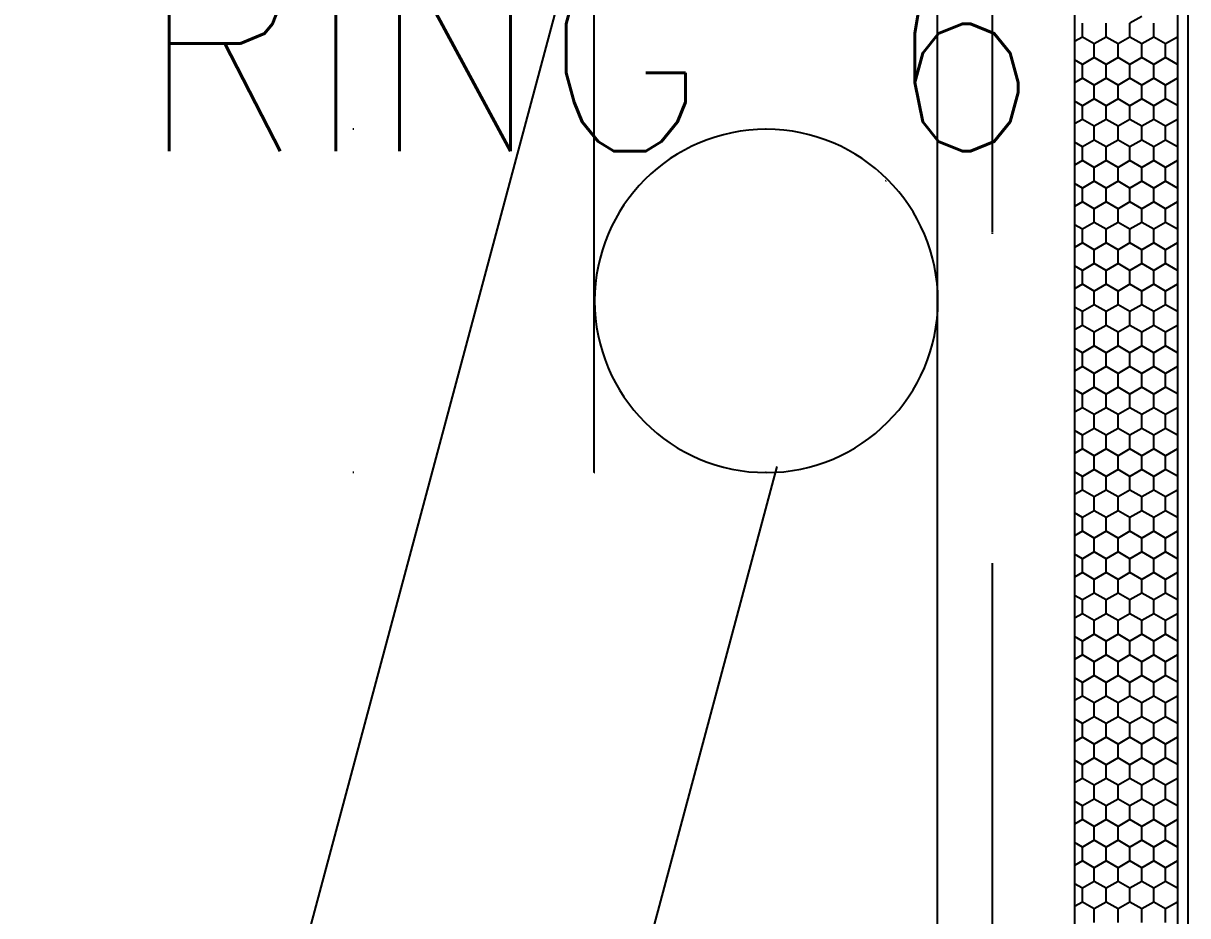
# Model space of a CAD drawing. Extents: x -1029 to 10077, y -1395 to 3524.
# Drawn here: x 943.9 to 1113.5, y -239.5 to -109.5 of the extents above; entities that cross this region are included whole.
import ezdxf
from ezdxf.enums import TextEntityAlignment as Align

# ---------------------------------------------------------------- set-up
doc = ezdxf.new("R2010")
doc.units = 0
doc.header["$LTSCALE"] = 60
doc.header["$MEASUREMENT"] = 0
for name, pattern in [('A01$0$D1_Achse', [2.3, 0, -0.8, 1.5, 0]), ('A01$0$D1_Punkt 1mm', [1, 0, -1]), ('A01$0$D1_Strich 6_2mm Terrain', [8, 6, -2]), ('A01$0$D1_Strich x_1mm', [7, 6, -1])]:
    doc.linetypes.add(name, pattern=pattern)
doc.layers.get('0').update_dxf_attribs({"linetype": 'CONTINUOUS'})
for name, color, linetype in [('A01$0$D1_01 Fassadenelemente', 7, 'CONTINUOUS'), ('A01$0$D1_09 Schraffuren', 7, 'CONTINUOUS'), ('A01$0$D1_10 Gelände', 7, 'CONTINUOUS'), ('SECO-BRAND', 240, 'CONTINUOUS'), ('SECO-BRAND_LOOP', 81, 'CONTINUOUS')]:
    doc.layers.add(name, color=color, linetype=linetype)
doc.styles.add('ROMANS', font='romans.shx', dxfattribs={"width": 0.9})

# ---------------------------------------------------------------- blocks, each defined once
blk = doc.blocks.new('SecoS-oi3')
blk.add_lwpolyline([(0.3074, 0.189), (-0.3074, 0.189), (-0.3074, -0.189), (0.3074, -0.189)], close=True)
at = {"color": 81, "style": 'ROMANS'}
blk.add_text('OI3', height=0.2, dxfattribs=at).set_placement((0, 0), align=Align.MIDDLE_CENTER)
at = {"style": 'ROMANS', "width": 0.9, "flags": 1}
for tag, p in [('PRODUKT_1', (-0.3662, -0.147)), ('PRODUKT_2', (-0.3662, -0.597)), ('TECHNIK', (-0.3662, -1.0494)), ('SECOPOS', (-0.3662, -1.5111))]:
    blk.add_attdef(tag, text='', height=0.3, dxfattribs=at).set_placement(p, align=Align.RIGHT)
at = {"color": 81, "style": 'ROMANS', "width": 0.9}
for tag, p in [('MELDERNUMMER', (0.3873, -0.131)), ('LINE_1', (0.3873, -0.5794)), ('LINE_2', (0.3873, -1.0309)), ('ZUSATZTEXT', (0.3873, -1.476))]:
    blk.add_attdef(tag, p, '', height=0.3, dxfattribs=at)
at = {"layer": 'SECO-BRAND_LOOP', "color": 7, "style": 'ROMANS', "width": 0.8, "flags": 8}
blk.add_attdef('RING', (0.3873, 0.3174), '', height=0.3, dxfattribs=at)
at = {"layer": 'SECO-BRAND_LOOP', "color": 7, "style": 'ROMANS', "width": 0.8}
blk.add_attdef('RINGNUMMER', (1.3516, 0.3174), '', height=0.3, dxfattribs=at)

msp = doc.modelspace()

# ---------------------------------------------------------------- linework, layer by layer
at = {"layer": 'A01$0$D1_01 Fassadenelemente', "color": 252, "linetype": 'Continuous'}
for p, q in [((1097, 0), (1097, -674)), ((1112, 0), (1112, -704)), ((1113.5, 0), (1113.5, -605))]:
    msp.add_line(p, q, dxfattribs=at)
at = {"layer": 'A01$0$D1_01 Fassadenelemente', "color": 252, "linetype": 'A01$0$D1_Punkt 1mm'}
msp.add_line((1027, -174.98), (1077, -124.98), dxfattribs=at)
at = {"layer": 'A01$0$D1_01 Fassadenelemente', "color": 252, "linetype": 'Continuous'}
for start, end in [(0, 180), (180, 0)]:
    msp.add_arc((1052.11, -149.98), 25, start, end, dxfattribs=at)
at = {"layer": 'A01$0$D1_09 Schraffuren', "color": 252}
for p, q in [((1106.82, -108.54), (1105.09, -109.54)), ((1098.16, -111.54), (1098.16, -109.54)), ((1101.62, -111.54), (1101.62, -109.54)), ((1105.09, -111.54), (1105.09, -109.54)), ((1108.55, -111.54), (1108.55, -109.54)), ((1098.16, -111.54), (1097, -112.2)), ((1099.89, -112.54), (1098.16, -111.54)), ((1101.62, -111.54), (1099.89, -112.54)), ((1103.36, -112.54), (1101.62, -111.54)), ((1105.09, -111.54), (1103.36, -112.54)), ((1106.82, -112.54), (1105.09, -111.54)), ((1108.55, -111.54), (1106.82, -112.54)), ((1110.28, -112.54), (1108.55, -111.54)), ((1112, -111.54), (1110.28, -112.54)), ((1099.89, -114.54), (1099.89, -112.54)), ((1103.36, -114.54), (1103.36, -112.54)), ((1106.82, -114.54), (1106.82, -112.54)), ((1110.28, -114.54), (1110.28, -112.54)), ((1098.16, -115.54), (1097, -114.87)), ((1099.89, -114.54), (1098.16, -115.54)), ((1101.62, -115.54), (1099.89, -114.54)), ((1103.36, -114.54), (1101.62, -115.54)), ((1105.09, -115.54), (1103.36, -114.54)), ((1106.82, -114.54), (1105.09, -115.54)), ((1108.55, -115.54), (1106.82, -114.54)), ((1110.28, -114.54), (1108.55, -115.54)), ((1112, -115.53), (1110.28, -114.54)), ((1098.16, -117.54), (1098.16, -115.54)), ((1101.62, -117.54), (1101.62, -115.54)), ((1105.09, -117.54), (1105.09, -115.54)), ((1108.55, -117.54), (1108.55, -115.54)), ((1098.16, -117.54), (1097, -118.2)), ((1099.89, -118.54), (1098.16, -117.54)), ((1101.62, -117.54), (1099.89, -118.54)), ((1099.89, -120.54), (1099.89, -118.54)), ((1103.36, -118.54), (1101.62, -117.54)), ((1105.09, -117.54), (1103.36, -118.54)), ((1103.36, -120.54), (1103.36, -118.54)), ((1106.82, -118.54), (1105.09, -117.54)), ((1108.55, -117.54), (1106.82, -118.54)), ((1106.82, -120.54), (1106.82, -118.54)), ((1110.28, -118.54), (1108.55, -117.54)), ((1112, -117.54), (1110.28, -118.54)), ((1110.28, -120.54), (1110.28, -118.54)), ((1098.16, -121.54), (1097, -120.87)), ((1099.89, -120.54), (1098.16, -121.54)), ((1098.16, -123.54), (1098.16, -121.54)), ((1101.62, -121.54), (1099.89, -120.54)), ((1103.36, -120.54), (1101.62, -121.54)), ((1101.62, -123.54), (1101.62, -121.54)), ((1105.09, -121.54), (1103.36, -120.54)), ((1106.82, -120.54), (1105.09, -121.54)), ((1105.09, -123.54), (1105.09, -121.54)), ((1108.55, -121.54), (1106.82, -120.54)), ((1110.28, -120.54), (1108.55, -121.54)), ((1108.55, -123.54), (1108.55, -121.54)), ((1112, -121.53), (1110.28, -120.54)), ((1098.16, -123.54), (1097, -124.2)), ((1099.89, -124.54), (1098.16, -123.54)), ((1101.62, -123.54), (1099.89, -124.54)), ((1103.36, -124.54), (1101.62, -123.54)), ((1105.09, -123.54), (1103.36, -124.54)), ((1106.82, -124.54), (1105.09, -123.54)), ((1108.55, -123.54), (1106.82, -124.54)), ((1110.28, -124.54), (1108.55, -123.54)), ((1112, -123.54), (1110.28, -124.54)), ((1099.89, -126.54), (1099.89, -124.54)), ((1103.36, -126.54), (1103.36, -124.54)), ((1106.82, -126.54), (1106.82, -124.54)), ((1110.28, -126.54), (1110.28, -124.54)), ((1098.16, -127.54), (1097, -126.87)), ((1099.89, -126.54), (1098.16, -127.54)), ((1101.62, -127.54), (1099.89, -126.54)), ((1103.36, -126.54), (1101.62, -127.54)), ((1105.09, -127.54), (1103.36, -126.54)), ((1106.82, -126.54), (1105.09, -127.54)), ((1108.55, -127.54), (1106.82, -126.54)), ((1110.28, -126.54), (1108.55, -127.54)), ((1112, -127.53), (1110.28, -126.54)), ((1098.16, -129.54), (1098.16, -127.54)), ((1101.62, -129.54), (1101.62, -127.54)), ((1105.09, -129.54), (1105.09, -127.54)), ((1108.55, -129.54), (1108.55, -127.54)), ((1098.16, -129.54), (1097, -130.2)), ((1099.89, -130.54), (1098.16, -129.54)), ((1101.62, -129.54), (1099.89, -130.54)), ((1099.89, -132.54), (1099.89, -130.54)), ((1103.36, -130.54), (1101.62, -129.54)), ((1105.09, -129.54), (1103.36, -130.54)), ((1103.36, -132.54), (1103.36, -130.54)), ((1106.82, -130.54), (1105.09, -129.54)), ((1108.55, -129.54), (1106.82, -130.54)), ((1106.82, -132.54), (1106.82, -130.54)), ((1110.28, -130.54), (1108.55, -129.54)), ((1112, -129.54), (1110.28, -130.54)), ((1110.28, -132.54), (1110.28, -130.54)), ((1098.16, -133.54), (1097, -132.87)), ((1099.89, -132.54), (1098.16, -133.54)), ((1098.16, -135.54), (1098.16, -133.54)), ((1101.62, -133.54), (1099.89, -132.54)), ((1103.36, -132.54), (1101.62, -133.54)), ((1101.62, -135.54), (1101.62, -133.54)), ((1105.09, -133.54), (1103.36, -132.54)), ((1106.82, -132.54), (1105.09, -133.54)), ((1105.09, -135.54), (1105.09, -133.54)), ((1108.55, -133.54), (1106.82, -132.54)), ((1110.28, -132.54), (1108.55, -133.54)), ((1108.55, -135.54), (1108.55, -133.54)), ((1112, -133.53), (1110.28, -132.54)), ((1098.16, -135.54), (1097, -136.2)), ((1099.89, -136.54), (1098.16, -135.54)), ((1101.62, -135.54), (1099.89, -136.54)), ((1103.36, -136.54), (1101.62, -135.54)), ((1105.09, -135.54), (1103.36, -136.54)), ((1106.82, -136.54), (1105.09, -135.54)), ((1108.55, -135.54), (1106.82, -136.54)), ((1110.28, -136.54), (1108.55, -135.54)), ((1112, -135.54), (1110.28, -136.54)), ((1099.89, -138.54), (1099.89, -136.54)), ((1103.36, -138.54), (1103.36, -136.54)), ((1106.82, -138.54), (1106.82, -136.54)), ((1110.28, -138.54), (1110.28, -136.54)), ((1098.16, -139.54), (1097, -138.87)), ((1099.89, -138.54), (1098.16, -139.54)), ((1101.62, -139.54), (1099.89, -138.54)), ((1103.36, -138.54), (1101.62, -139.54)), ((1105.09, -139.54), (1103.36, -138.54)), ((1106.82, -138.54), (1105.09, -139.54)), ((1108.55, -139.54), (1106.82, -138.54)), ((1110.28, -138.54), (1108.55, -139.54)), ((1112, -139.53), (1110.28, -138.54)), ((1098.16, -141.54), (1098.16, -139.54)), ((1101.62, -141.54), (1101.62, -139.54)), ((1105.09, -141.54), (1105.09, -139.54)), ((1108.55, -141.54), (1108.55, -139.54)), ((1098.16, -141.54), (1097, -142.2)), ((1099.89, -142.54), (1098.16, -141.54)), ((1101.62, -141.54), (1099.89, -142.54)), ((1103.36, -142.54), (1101.62, -141.54)), ((1105.09, -141.54), (1103.36, -142.54)), ((1106.82, -142.54), (1105.09, -141.54)), ((1108.55, -141.54), (1106.82, -142.54)), ((1110.28, -142.54), (1108.55, -141.54)), ((1112, -141.54), (1110.28, -142.54)), ((1099.89, -144.54), (1099.89, -142.54)), ((1103.36, -144.54), (1103.36, -142.54)), ((1106.82, -144.54), (1106.82, -142.54)), ((1110.28, -144.54), (1110.28, -142.54)), ((1098.16, -145.54), (1097, -144.87)), ((1099.89, -144.54), (1098.16, -145.54)), ((1098.16, -147.54), (1098.16, -145.54)), ((1101.62, -145.54), (1099.89, -144.54)), ((1103.36, -144.54), (1101.62, -145.54)), ((1101.62, -147.54), (1101.62, -145.54)), ((1105.09, -145.54), (1103.36, -144.54)), ((1106.82, -144.54), (1105.09, -145.54)), ((1105.09, -147.54), (1105.09, -145.54)), ((1108.55, -145.54), (1106.82, -144.54)), ((1110.28, -144.54), (1108.55, -145.54)), ((1108.55, -147.54), (1108.55, -145.54)), ((1112, -145.53), (1110.28, -144.54)), ((1098.16, -147.54), (1097, -148.2)), ((1099.89, -148.54), (1098.16, -147.54)), ((1101.62, -147.54), (1099.89, -148.54)), ((1103.36, -148.54), (1101.62, -147.54)), ((1105.09, -147.54), (1103.36, -148.54)), ((1106.82, -148.54), (1105.09, -147.54)), ((1108.55, -147.54), (1106.82, -148.54)), ((1110.28, -148.54), (1108.55, -147.54)), ((1112, -147.54), (1110.28, -148.54)), ((1099.89, -150.54), (1099.89, -148.54)), ((1103.36, -150.54), (1103.36, -148.54)), ((1106.82, -150.54), (1106.82, -148.54)), ((1110.28, -150.54), (1110.28, -148.54)), ((1098.16, -151.54), (1097, -150.87)), ((1099.89, -150.54), (1098.16, -151.54)), ((1101.62, -151.54), (1099.89, -150.54)), ((1103.36, -150.54), (1101.62, -151.54)), ((1105.09, -151.54), (1103.36, -150.54)), ((1106.82, -150.54), (1105.09, -151.54)), ((1108.55, -151.54), (1106.82, -150.54)), ((1110.28, -150.54), (1108.55, -151.54)), ((1112, -151.53), (1110.28, -150.54)), ((1098.16, -153.54), (1098.16, -151.54)), ((1101.62, -153.54), (1101.62, -151.54)), ((1105.09, -153.54), (1105.09, -151.54)), ((1108.55, -153.54), (1108.55, -151.54)), ((1098.16, -153.54), (1097, -154.2)), ((1099.89, -154.54), (1098.16, -153.54)), ((1101.62, -153.54), (1099.89, -154.54)), ((1103.36, -154.54), (1101.62, -153.54)), ((1105.09, -153.54), (1103.36, -154.54)), ((1106.82, -154.54), (1105.09, -153.54)), ((1108.55, -153.54), (1106.82, -154.54)), ((1110.28, -154.54), (1108.55, -153.54)), ((1112, -153.54), (1110.28, -154.54)), ((1099.89, -156.54), (1099.89, -154.54)), ((1103.36, -156.54), (1103.36, -154.54)), ((1106.82, -156.54), (1106.82, -154.54)), ((1110.28, -156.54), (1110.28, -154.54)), ((1098.16, -157.54), (1097, -156.87)), ((1099.89, -156.54), (1098.16, -157.54)), ((1098.16, -159.54), (1098.16, -157.54)), ((1101.62, -157.54), (1099.89, -156.54)), ((1103.36, -156.54), (1101.62, -157.54)), ((1101.62, -159.54), (1101.62, -157.54)), ((1105.09, -157.54), (1103.36, -156.54)), ((1106.82, -156.54), (1105.09, -157.54)), ((1105.09, -159.54), (1105.09, -157.54)), ((1108.55, -157.54), (1106.82, -156.54)), ((1110.28, -156.54), (1108.55, -157.54)), ((1108.55, -159.54), (1108.55, -157.54)), ((1112, -157.53), (1110.28, -156.54)), ((1098.16, -159.54), (1097, -160.2)), ((1099.89, -160.54), (1098.16, -159.54)), ((1101.62, -159.54), (1099.89, -160.54)), ((1099.89, -162.54), (1099.89, -160.54)), ((1103.36, -160.54), (1101.62, -159.54)), ((1105.09, -159.54), (1103.36, -160.54)), ((1103.36, -162.54), (1103.36, -160.54)), ((1106.82, -160.54), (1105.09, -159.54)), ((1108.55, -159.54), (1106.82, -160.54)), ((1106.82, -162.54), (1106.82, -160.54)), ((1110.28, -160.54), (1108.55, -159.54)), ((1112, -159.54), (1110.28, -160.54)), ((1110.28, -162.54), (1110.28, -160.54)), ((1099.89, -162.54), (1098.16, -163.54)), ((1101.62, -163.54), (1099.89, -162.54)), ((1103.36, -162.54), (1101.62, -163.54)), ((1105.09, -163.54), (1103.36, -162.54)), ((1106.82, -162.54), (1105.09, -163.54)), ((1108.55, -163.54), (1106.82, -162.54)), ((1110.28, -162.54), (1108.55, -163.54)), ((1112, -163.53), (1110.28, -162.54)), ((1098.16, -163.54), (1097, -162.87)), ((1098.16, -165.54), (1098.16, -163.54)), ((1101.62, -165.54), (1101.62, -163.54)), ((1105.09, -165.54), (1105.09, -163.54)), ((1108.55, -165.54), (1108.55, -163.54)), ((1098.16, -165.54), (1097, -166.2)), ((1099.89, -166.54), (1098.16, -165.54)), ((1101.62, -165.54), (1099.89, -166.54)), ((1103.36, -166.54), (1101.62, -165.54)), ((1105.09, -165.54), (1103.36, -166.54)), ((1106.82, -166.54), (1105.09, -165.54)), ((1108.55, -165.54), (1106.82, -166.54)), ((1110.28, -166.54), (1108.55, -165.54)), ((1112, -165.54), (1110.28, -166.54)), ((1099.89, -168.54), (1099.89, -166.54)), ((1103.36, -168.54), (1103.36, -166.54)), ((1106.82, -168.54), (1106.82, -166.54)), ((1110.28, -168.54), (1110.28, -166.54)), ((1098.16, -169.54), (1097, -168.87)), ((1099.89, -168.54), (1098.16, -169.54)), ((1098.16, -171.54), (1098.16, -169.54)), ((1101.62, -169.54), (1099.89, -168.54)), ((1103.36, -168.54), (1101.62, -169.54)), ((1101.62, -171.54), (1101.62, -169.54)), ((1105.09, -169.54), (1103.36, -168.54)), ((1106.82, -168.54), (1105.09, -169.54)), ((1105.09, -171.54), (1105.09, -169.54)), ((1108.55, -169.54), (1106.82, -168.54)), ((1110.28, -168.54), (1108.55, -169.54)), ((1108.55, -171.54), (1108.55, -169.54)), ((1112, -169.53), (1110.28, -168.54)), ((1098.16, -171.54), (1097, -172.2)), ((1099.89, -172.54), (1098.16, -171.54)), ((1101.62, -171.54), (1099.89, -172.54)), ((1099.89, -174.54), (1099.89, -172.54)), ((1103.36, -172.54), (1101.62, -171.54)), ((1105.09, -171.54), (1103.36, -172.54)), ((1103.36, -174.54), (1103.36, -172.54)), ((1106.82, -172.54), (1105.09, -171.54)), ((1108.55, -171.54), (1106.82, -172.54)), ((1106.82, -174.54), (1106.82, -172.54)), ((1110.28, -172.54), (1108.55, -171.54)), ((1112, -171.54), (1110.28, -172.54)), ((1110.28, -174.54), (1110.28, -172.54)), ((1099.89, -174.54), (1098.16, -175.54)), ((1101.62, -175.54), (1099.89, -174.54)), ((1103.36, -174.54), (1101.62, -175.54)), ((1105.09, -175.54), (1103.36, -174.54)), ((1106.82, -174.54), (1105.09, -175.54)), ((1108.55, -175.54), (1106.82, -174.54)), ((1110.28, -174.54), (1108.55, -175.54)), ((1112, -175.53), (1110.28, -174.54)), ((1098.16, -175.54), (1097, -174.87)), ((1098.16, -177.54), (1098.16, -175.54)), ((1101.62, -177.54), (1101.62, -175.54)), ((1105.09, -177.54), (1105.09, -175.54)), ((1108.55, -177.54), (1108.55, -175.54)), ((1098.16, -177.54), (1097, -178.2)), ((1099.89, -178.54), (1098.16, -177.54)), ((1101.62, -177.54), (1099.89, -178.54)), ((1103.36, -178.54), (1101.62, -177.54)), ((1105.09, -177.54), (1103.36, -178.54)), ((1106.82, -178.54), (1105.09, -177.54)), ((1108.55, -177.54), (1106.82, -178.54)), ((1110.28, -178.54), (1108.55, -177.54)), ((1112, -177.54), (1110.28, -178.54)), ((1099.89, -180.54), (1099.89, -178.54)), ((1103.36, -180.54), (1103.36, -178.54)), ((1106.82, -180.54), (1106.82, -178.54)), ((1110.28, -180.54), (1110.28, -178.54)), ((1098.16, -181.54), (1097, -180.87)), ((1099.89, -180.54), (1098.16, -181.54)), ((1101.62, -181.54), (1099.89, -180.54)), ((1103.36, -180.54), (1101.62, -181.54)), ((1105.09, -181.54), (1103.36, -180.54)), ((1106.82, -180.54), (1105.09, -181.54)), ((1108.55, -181.54), (1106.82, -180.54)), ((1110.28, -180.54), (1108.55, -181.54)), ((1112, -181.53), (1110.28, -180.54)), ((1098.16, -183.54), (1098.16, -181.54)), ((1101.62, -183.54), (1101.62, -181.54)), ((1105.09, -183.54), (1105.09, -181.54)), ((1108.55, -183.54), (1108.55, -181.54)), ((1098.16, -183.54), (1097, -184.2)), ((1099.89, -184.54), (1098.16, -183.54)), ((1101.62, -183.54), (1099.89, -184.54)), ((1099.89, -186.54), (1099.89, -184.54)), ((1103.36, -184.54), (1101.62, -183.54)), ((1105.09, -183.54), (1103.36, -184.54)), ((1103.36, -186.54), (1103.36, -184.54)), ((1106.82, -184.54), (1105.09, -183.54)), ((1108.55, -183.54), (1106.82, -184.54)), ((1106.82, -186.54), (1106.82, -184.54)), ((1110.28, -184.54), (1108.55, -183.54)), ((1112, -183.54), (1110.28, -184.54)), ((1110.28, -186.54), (1110.28, -184.54)), ((1099.89, -186.54), (1098.16, -187.54)), ((1101.62, -187.54), (1099.89, -186.54)), ((1103.36, -186.54), (1101.62, -187.54)), ((1105.09, -187.54), (1103.36, -186.54)), ((1106.82, -186.54), (1105.09, -187.54)), ((1108.55, -187.54), (1106.82, -186.54)), ((1110.28, -186.54), (1108.55, -187.54)), ((1112, -187.53), (1110.28, -186.54)), ((1098.16, -187.54), (1097, -186.87)), ((1098.16, -189.54), (1098.16, -187.54)), ((1101.62, -189.54), (1101.62, -187.54)), ((1105.09, -189.54), (1105.09, -187.54)), ((1108.55, -189.54), (1108.55, -187.54)), ((1098.16, -189.54), (1097, -190.2)), ((1099.89, -190.54), (1098.16, -189.54)), ((1101.62, -189.54), (1099.89, -190.54)), ((1103.36, -190.54), (1101.62, -189.54)), ((1105.09, -189.54), (1103.36, -190.54)), ((1106.82, -190.54), (1105.09, -189.54)), ((1108.55, -189.54), (1106.82, -190.54)), ((1110.28, -190.54), (1108.55, -189.54)), ((1112, -189.54), (1110.28, -190.54)), ((1099.89, -192.54), (1099.89, -190.54)), ((1103.36, -192.54), (1103.36, -190.54)), ((1106.82, -192.54), (1106.82, -190.54)), ((1110.28, -192.54), (1110.28, -190.54)), ((1098.16, -193.54), (1097, -192.87)), ((1099.89, -192.54), (1098.16, -193.54)), ((1101.62, -193.54), (1099.89, -192.54)), ((1103.36, -192.54), (1101.62, -193.54)), ((1105.09, -193.54), (1103.36, -192.54)), ((1106.82, -192.54), (1105.09, -193.54)), ((1108.55, -193.54), (1106.82, -192.54)), ((1110.28, -192.54), (1108.55, -193.54)), ((1112, -193.53), (1110.28, -192.54)), ((1098.16, -195.54), (1098.16, -193.54)), ((1101.62, -195.54), (1101.62, -193.54)), ((1105.09, -195.54), (1105.09, -193.54)), ((1108.55, -195.54), (1108.55, -193.54)), ((1098.16, -195.54), (1097, -196.2)), ((1099.89, -196.54), (1098.16, -195.54)), ((1101.62, -195.54), (1099.89, -196.54)), ((1099.89, -198.54), (1099.89, -196.54)), ((1103.36, -196.54), (1101.62, -195.54)), ((1105.09, -195.54), (1103.36, -196.54)), ((1103.36, -198.54), (1103.36, -196.54)), ((1106.82, -196.54), (1105.09, -195.54)), ((1108.55, -195.54), (1106.82, -196.54)), ((1106.82, -198.54), (1106.82, -196.54)), ((1110.28, -196.54), (1108.55, -195.54)), ((1112, -195.54), (1110.28, -196.54)), ((1110.28, -198.54), (1110.28, -196.54)), ((1098.16, -199.54), (1097, -198.87)), ((1099.89, -198.54), (1098.16, -199.54)), ((1098.16, -201.54), (1098.16, -199.54)), ((1101.62, -199.54), (1099.89, -198.54)), ((1103.36, -198.54), (1101.62, -199.54)), ((1101.62, -201.54), (1101.62, -199.54)), ((1105.09, -199.54), (1103.36, -198.54)), ((1106.82, -198.54), (1105.09, -199.54)), ((1105.09, -201.54), (1105.09, -199.54)), ((1108.55, -199.54), (1106.82, -198.54)), ((1110.28, -198.54), (1108.55, -199.54)), ((1108.55, -201.54), (1108.55, -199.54)), ((1112, -199.53), (1110.28, -198.54)), ((1098.16, -201.54), (1097, -202.2)), ((1099.89, -202.54), (1098.16, -201.54)), ((1101.62, -201.54), (1099.89, -202.54)), ((1103.36, -202.54), (1101.62, -201.54)), ((1105.09, -201.54), (1103.36, -202.54)), ((1106.82, -202.54), (1105.09, -201.54)), ((1108.55, -201.54), (1106.82, -202.54)), ((1110.28, -202.54), (1108.55, -201.54)), ((1112, -201.54), (1110.28, -202.54)), ((1099.89, -204.54), (1099.89, -202.54)), ((1103.36, -204.54), (1103.36, -202.54)), ((1106.82, -204.54), (1106.82, -202.54)), ((1110.28, -204.54), (1110.28, -202.54)), ((1098.16, -205.54), (1097, -204.87)), ((1099.89, -204.54), (1098.16, -205.54)), ((1101.62, -205.54), (1099.89, -204.54)), ((1103.36, -204.54), (1101.62, -205.54)), ((1105.09, -205.54), (1103.36, -204.54)), ((1106.82, -204.54), (1105.09, -205.54)), ((1108.55, -205.54), (1106.82, -204.54)), ((1110.28, -204.54), (1108.55, -205.54)), ((1112, -205.53), (1110.28, -204.54)), ((1098.16, -207.54), (1098.16, -205.54)), ((1101.62, -207.54), (1101.62, -205.54)), ((1105.09, -207.54), (1105.09, -205.54)), ((1108.55, -207.54), (1108.55, -205.54)), ((1098.16, -207.54), (1097, -208.2)), ((1099.89, -208.54), (1098.16, -207.54)), ((1101.62, -207.54), (1099.89, -208.54)), ((1099.89, -210.54), (1099.89, -208.54)), ((1103.36, -208.54), (1101.62, -207.54)), ((1105.09, -207.54), (1103.36, -208.54)), ((1103.36, -210.54), (1103.36, -208.54)), ((1106.82, -208.54), (1105.09, -207.54)), ((1108.55, -207.54), (1106.82, -208.54)), ((1106.82, -210.54), (1106.82, -208.54)), ((1110.28, -208.54), (1108.55, -207.54)), ((1112, -207.54), (1110.28, -208.54)), ((1110.28, -210.54), (1110.28, -208.54)), ((1098.16, -211.54), (1097, -210.87)), ((1099.89, -210.54), (1098.16, -211.54)), ((1098.16, -213.54), (1098.16, -211.54)), ((1101.62, -211.54), (1099.89, -210.54)), ((1103.36, -210.54), (1101.62, -211.54)), ((1101.62, -213.54), (1101.62, -211.54)), ((1105.09, -211.54), (1103.36, -210.54)), ((1106.82, -210.54), (1105.09, -211.54)), ((1105.09, -213.54), (1105.09, -211.54)), ((1108.55, -211.54), (1106.82, -210.54)), ((1110.28, -210.54), (1108.55, -211.54)), ((1108.55, -213.54), (1108.55, -211.54)), ((1112, -211.53), (1110.28, -210.54)), ((1098.16, -213.54), (1097, -214.2)), ((1099.89, -214.54), (1098.16, -213.54)), ((1101.62, -213.54), (1099.89, -214.54)), ((1103.36, -214.54), (1101.62, -213.54)), ((1105.09, -213.54), (1103.36, -214.54)), ((1106.82, -214.54), (1105.09, -213.54)), ((1108.55, -213.54), (1106.82, -214.54)), ((1110.28, -214.54), (1108.55, -213.54)), ((1112, -213.54), (1110.28, -214.54)), ((1099.89, -216.54), (1099.89, -214.54)), ((1103.36, -216.54), (1103.36, -214.54)), ((1106.82, -216.54), (1106.82, -214.54)), ((1110.28, -216.54), (1110.28, -214.54)), ((1098.16, -217.54), (1097, -216.87)), ((1099.89, -216.54), (1098.16, -217.54)), ((1101.62, -217.54), (1099.89, -216.54)), ((1103.36, -216.54), (1101.62, -217.54)), ((1105.09, -217.54), (1103.36, -216.54)), ((1106.82, -216.54), (1105.09, -217.54)), ((1108.55, -217.54), (1106.82, -216.54)), ((1110.28, -216.54), (1108.55, -217.54)), ((1112, -217.53), (1110.28, -216.54)), ((1098.16, -219.54), (1098.16, -217.54)), ((1101.62, -219.54), (1101.62, -217.54)), ((1105.09, -219.54), (1105.09, -217.54)), ((1108.55, -219.54), (1108.55, -217.54)), ((1098.16, -219.54), (1097, -220.2)), ((1099.89, -220.54), (1098.16, -219.54)), ((1101.62, -219.54), (1099.89, -220.54)), ((1103.36, -220.54), (1101.62, -219.54)), ((1105.09, -219.54), (1103.36, -220.54)), ((1106.82, -220.54), (1105.09, -219.54)), ((1108.55, -219.54), (1106.82, -220.54)), ((1110.28, -220.54), (1108.55, -219.54)), ((1112, -219.54), (1110.28, -220.54)), ((1099.89, -222.54), (1099.89, -220.54)), ((1103.36, -222.54), (1103.36, -220.54)), ((1106.82, -222.54), (1106.82, -220.54)), ((1110.28, -222.54), (1110.28, -220.54)), ((1098.16, -223.54), (1097, -222.87)), ((1099.89, -222.54), (1098.16, -223.54)), ((1098.16, -225.54), (1098.16, -223.54)), ((1101.62, -223.54), (1099.89, -222.54)), ((1103.36, -222.54), (1101.62, -223.54)), ((1101.62, -225.54), (1101.62, -223.54)), ((1105.09, -223.54), (1103.36, -222.54)), ((1106.82, -222.54), (1105.09, -223.54)), ((1105.09, -225.54), (1105.09, -223.54)), ((1108.55, -223.54), (1106.82, -222.54)), ((1110.28, -222.54), (1108.55, -223.54)), ((1108.55, -225.54), (1108.55, -223.54)), ((1112, -223.53), (1110.28, -222.54)), ((1098.16, -225.54), (1097, -226.2)), ((1099.89, -226.54), (1098.16, -225.54)), ((1101.62, -225.54), (1099.89, -226.54)), ((1103.36, -226.54), (1101.62, -225.54)), ((1105.09, -225.54), (1103.36, -226.54)), ((1106.82, -226.54), (1105.09, -225.54)), ((1108.55, -225.54), (1106.82, -226.54)), ((1110.28, -226.54), (1108.55, -225.54)), ((1112, -225.54), (1110.28, -226.54)), ((1099.89, -228.54), (1099.89, -226.54)), ((1103.36, -228.54), (1103.36, -226.54)), ((1106.82, -228.54), (1106.82, -226.54)), ((1110.28, -228.54), (1110.28, -226.54)), ((1098.16, -229.54), (1097, -228.87)), ((1099.89, -228.54), (1098.16, -229.54)), ((1101.62, -229.54), (1099.89, -228.54)), ((1103.36, -228.54), (1101.62, -229.54)), ((1105.09, -229.54), (1103.36, -228.54)), ((1106.82, -228.54), (1105.09, -229.54)), ((1108.55, -229.54), (1106.82, -228.54)), ((1110.28, -228.54), (1108.55, -229.54)), ((1112, -229.53), (1110.28, -228.54)), ((1098.16, -231.54), (1098.16, -229.54)), ((1101.62, -231.54), (1101.62, -229.54)), ((1105.09, -231.54), (1105.09, -229.54)), ((1108.55, -231.54), (1108.55, -229.54)), ((1098.16, -231.54), (1097, -232.2)), ((1099.89, -232.54), (1098.16, -231.54)), ((1101.62, -231.54), (1099.89, -232.54)), ((1103.36, -232.54), (1101.62, -231.54)), ((1105.09, -231.54), (1103.36, -232.54)), ((1106.82, -232.54), (1105.09, -231.54)), ((1108.55, -231.54), (1106.82, -232.54)), ((1110.28, -232.54), (1108.55, -231.54)), ((1112, -231.54), (1110.28, -232.54)), ((1099.89, -234.54), (1099.89, -232.54)), ((1103.36, -234.54), (1103.36, -232.54)), ((1106.82, -234.54), (1106.82, -232.54)), ((1110.28, -234.54), (1110.28, -232.54)), ((1098.16, -235.54), (1097, -234.87)), ((1099.89, -234.54), (1098.16, -235.54)), ((1098.16, -237.54), (1098.16, -235.54)), ((1101.62, -235.54), (1099.89, -234.54)), ((1103.36, -234.54), (1101.62, -235.54)), ((1101.62, -237.54), (1101.62, -235.54)), ((1105.09, -235.54), (1103.36, -234.54)), ((1106.82, -234.54), (1105.09, -235.54)), ((1105.09, -237.54), (1105.09, -235.54)), ((1108.55, -235.54), (1106.82, -234.54)), ((1110.28, -234.54), (1108.55, -235.54)), ((1108.55, -237.54), (1108.55, -235.54)), ((1112, -235.53), (1110.28, -234.54)), ((1098.16, -237.54), (1097, -238.2)), ((1099.89, -238.54), (1098.16, -237.54)), ((1101.62, -237.54), (1099.89, -238.54)), ((1099.89, -240.54), (1099.89, -238.54)), ((1103.36, -238.54), (1101.62, -237.54)), ((1105.09, -237.54), (1103.36, -238.54)), ((1103.36, -240.54), (1103.36, -238.54)), ((1106.82, -238.54), (1105.09, -237.54)), ((1108.55, -237.54), (1106.82, -238.54)), ((1106.82, -240.54), (1106.82, -238.54)), ((1110.28, -238.54), (1108.55, -237.54)), ((1112, -237.54), (1110.28, -238.54)), ((1110.28, -240.54), (1110.28, -238.54))]:
    msp.add_line(p, q, dxfattribs=at)
at = {"layer": 'A01$0$D1_10 Gelände', "color": 252, "linetype": 'A01$0$D1_Strich x_1mm'}
for p, q in [((1027, 25), (1027, -174.98)), ((1077, 25), (1077, -694))]:
    msp.add_line(p, q, dxfattribs=at)
at = {"layer": 'A01$0$D1_10 Gelände', "color": 252, "linetype": 'A01$0$D1_Achse'}
msp.add_line((1085, -1.9), (1085, -600), dxfattribs=at)
at = {"layer": 'A01$0$D1_10 Gelände', "color": 252, "linetype": 'A01$0$D1_Strich 6_2mm Terrain'}
for p, q in [((1027, -86.94), (973.5, -286.6)), ((1053.65, -174.09), (1023.5, -286.6))]:
    msp.add_line(p, q, dxfattribs=at)
at = {"layer": 'A01$0$D1_10 Gelände', "color": 252, "linetype": 'A01$0$D1_Punkt 1mm'}
for p, q in [((1052.11, -124.98), (627.57, -124.98)), ((1052.11, -174.98), (627.61, -174.98))]:
    msp.add_line(p, q, dxfattribs=at)

# ---------------------------------------------------------------- block references
at = {"layer": 'SECO-BRAND'}
ref = msp.add_blockref('SecoS-oi3', (1076.14, -30.58), dxfattribs=dict(at, xscale=100, yscale=100, zscale=100))
ref.add_attrib('MELDERNUMMER', 'S50', (1003.49, -86.64), dxfattribs={"layer": '0', "color": 81, "height": 30, "style": 'ROMANS', "width": 0.9})
ref.add_attrib('RINGNUMMER', '6', (1069.11, -128.17), dxfattribs={"layer": 'SECO-BRAND_LOOP', "color": 7, "height": 30, "style": 'ROMANS', "width": 0.9})
ref.add_attrib('RING', 'RING', (960.49, -128.17), dxfattribs={"layer": 'SECO-BRAND_LOOP', "color": 7, "height": 30, "style": 'ROMANS', "width": 0.9, "flags": 8})

doc.saveas('drawing.dxf')
